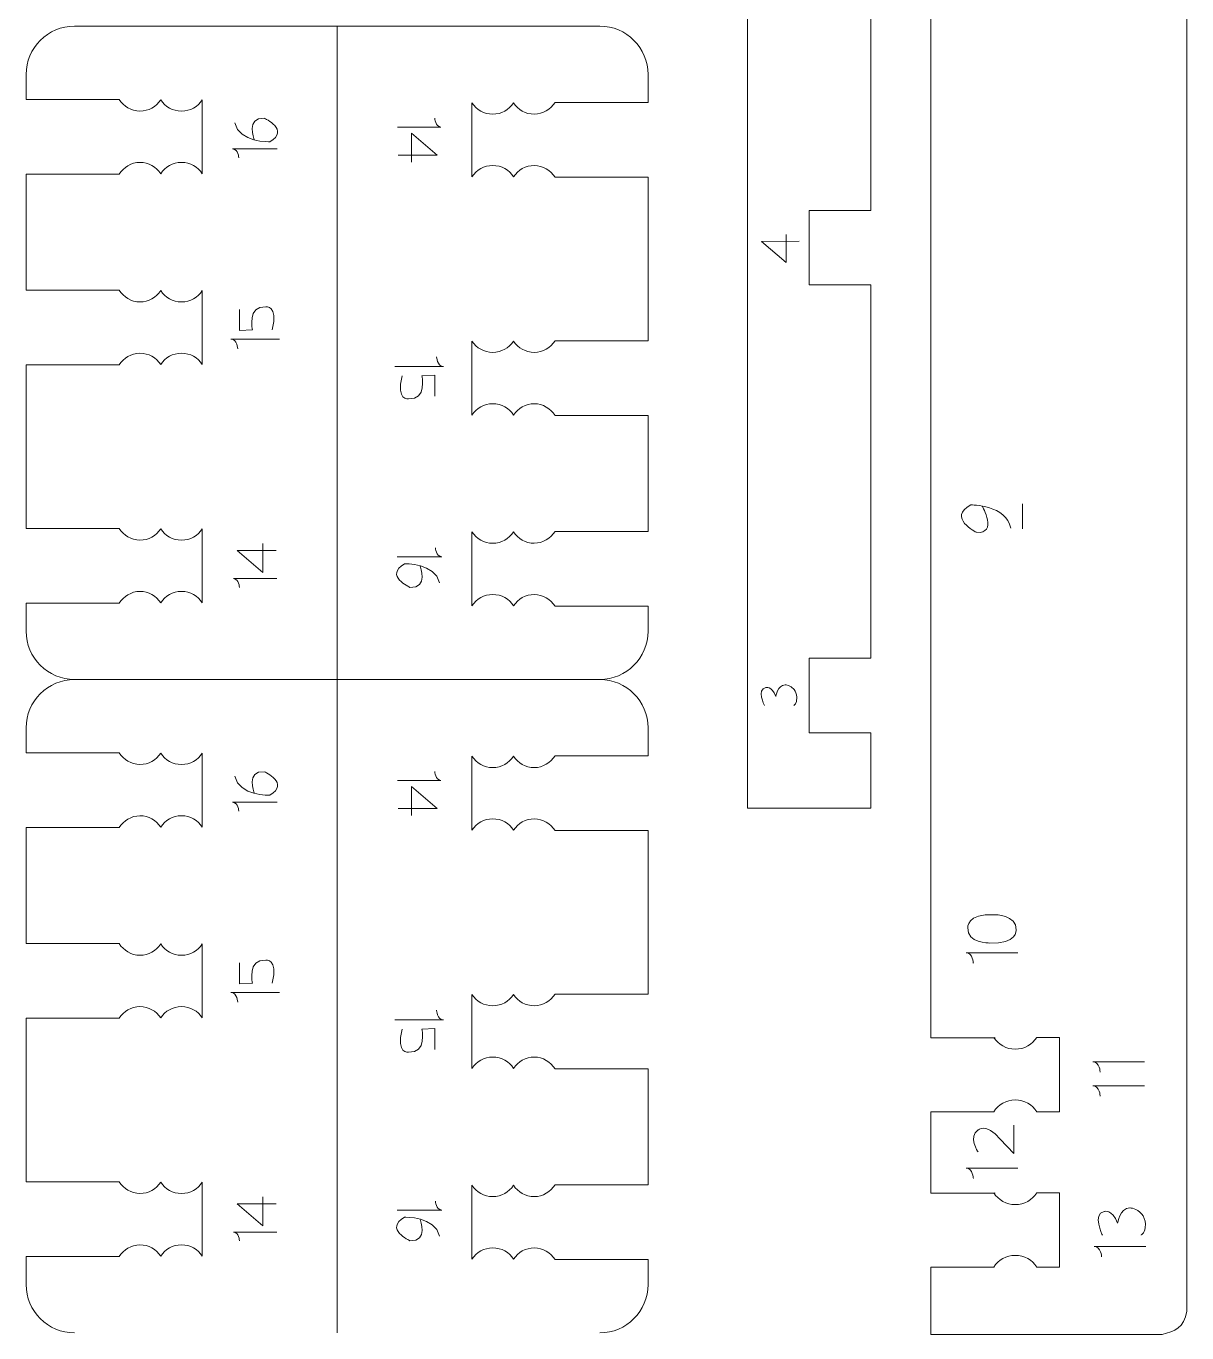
# Model space of a CAD drawing. Header units: centimetres. Extents: x -25 to 25, y -32.5 to 32.5.
# Drawn here: x -17.59 to -12.88, y 8.96 to 14.26 of the extents above; entities that cross this region are included whole.
import ezdxf

# ---------------------------------------------------------------- set-up
doc = ezdxf.new("R2010")
doc.units = ezdxf.units.CM
doc.header["$MEASUREMENT"] = 0
doc.layers.add('Capa 1', color=7, linetype='Continuous')

msp = doc.modelspace()

# ---------------------------------------------------------------- linework, layer by layer
at = {"layer": 'Capa 1', "color": 250, "lineweight": 20}
msp.add_open_spline([(-14.16164, 11.0879), (-14.16164, 11.0879), (-14.16164, 11.39361), (-14.16164, 11.39361), (-14.16164, 11.39361), (-14.16164, 11.39361), (-14.41164, 11.39361), (-14.41164, 11.39361), (-14.41164, 11.39361), (-14.41164, 11.39361), (-14.41164, 11.69624), (-14.41164, 11.69624), (-14.41164, 11.69624), (-14.41164, 11.69624), (-14.16164, 11.69624), (-14.16164, 11.69624), (-14.16164, 11.69624), (-14.16164, 11.69624), (-14.16164, 13.20923), (-14.16164, 13.20923), (-14.16164, 13.20923), (-14.16164, 13.20923), (-14.41164, 13.20923), (-14.41164, 13.20923), (-14.41164, 13.20923), (-14.41164, 13.20923), (-14.41164, 13.51181), (-14.41164, 13.51181), (-14.41164, 13.51181), (-14.41164, 13.51181), (-14.16164, 13.51181), (-14.16164, 13.51181), (-14.16164, 13.51181), (-14.16164, 13.51181), (-14.16164, 17.264), (-14.16164, 17.264), (-14.16164, 17.264), (-14.16164, 17.264), (-14.41164, 17.264), (-14.41164, 17.264), (-14.41164, 17.264), (-14.41164, 17.264), (-14.41164, 17.56658), (-14.41164, 17.56658), (-14.41164, 17.56658), (-14.41164, 17.56658), (-14.16164, 17.56658), (-14.16164, 17.56658), (-14.16164, 17.56658), (-14.16164, 17.56658), (-14.16164, 19.07957), (-14.16164, 19.07957), (-14.16164, 19.07957), (-14.16164, 19.07957), (-14.41164, 19.07957), (-14.41164, 19.07957), (-14.41164, 19.07957), (-14.41164, 19.07957), (-14.41164, 19.3822), (-14.41164, 19.3822), (-14.41164, 19.3822), (-14.41164, 19.3822), (-14.16164, 19.3822), (-14.16164, 19.3822), (-14.16164, 19.3822), (-14.16164, 19.3822), (-14.16164, 19.6879), (-14.16164, 19.6879), (-14.16164, 19.6879), (-14.16164, 19.6879), (-14.66164, 19.6879), (-14.66164, 19.6879), (-14.66164, 19.6879), (-14.66164, 19.6879), (-14.66164, 11.0879), (-14.66164, 11.0879), (-14.66164, 11.0879), (-14.66164, 11.0879), (-14.16164, 11.0879), (-14.16164, 11.0879)], degree=3, knots=[0, 0, 0, 0, 0.047619, 0.047619, 0.047619, 0.047619, 0.0952381, 0.0952381, 0.0952381, 0.0952381, 0.1428571, 0.1428571, 0.1428571, 0.1428571, 0.1904762, 0.1904762, 0.1904762, 0.1904762, 0.2380952, 0.2380952, 0.2380952, 0.2380952, 0.2857143, 0.2857143, 0.2857143, 0.2857143, 0.3333333, 0.3333333, 0.3333333, 0.3333333, 0.3809524, 0.3809524, 0.3809524, 0.3809524, 0.4285714, 0.4285714, 0.4285714, 0.4285714, 0.4761905, 0.4761905, 0.4761905, 0.4761905, 0.5238095, 0.5238095, 0.5238095, 0.5238095, 0.5714286, 0.5714286, 0.5714286, 0.5714286, 0.6190476, 0.6190476, 0.6190476, 0.6190476, 0.6666667, 0.6666667, 0.6666667, 0.6666667, 0.7142857, 0.7142857, 0.7142857, 0.7142857, 0.7619048, 0.7619048, 0.7619048, 0.7619048, 0.8095238, 0.8095238, 0.8095238, 0.8095238, 0.8571429, 0.8571429, 0.8571429, 0.8571429, 0.9047619, 0.9047619, 0.9047619, 0.9047619, 1, 1, 1, 1], dxfattribs=at)
at = {"layer": 'Capa 1', "color": 250, "lineweight": 9}
for points, knots in [([(-13.9175, 19.39286), (-13.9175, 19.39286), (-13.9175, 19.66581), (-13.9175, 19.66581), (-13.9175, 19.66581), (-13.59753, 19.66581), (-13.27755, 19.66581), (-12.95758, 19.66581), (-12.95758, 19.66581), (-12.90801, 19.6633), (-12.88486, 19.63874), (-12.87993, 19.58718), (-12.87993, 19.58718), (-12.87993, 16.07446), (-12.87993, 12.56173), (-12.87993, 9.04901), (-12.87993, 9.04901), (-12.89038, 8.97926), (-12.93003, 8.96794), (-12.98072, 8.95387), (-12.98072, 8.95387), (-12.98072, 8.95387), (-13.9175, 8.95387), (-13.9175, 8.95387), (-13.9175, 8.95387), (-13.9175, 8.95387), (-13.9175, 9.22682), (-13.9175, 9.22682)], [0, 0, 0, 0, 0.125, 0.125, 0.125, 0.125, 0.25, 0.25, 0.25, 0.25, 0.375, 0.375, 0.375, 0.375, 0.5, 0.5, 0.5, 0.5, 0.625, 0.625, 0.625, 0.625, 0.75, 0.75, 0.75, 0.75, 1, 1, 1, 1]), ([(-17.39041, 14.25867), (-17.49821, 14.25867), (-17.58641, 14.17047), (-17.58641, 14.06267), (-17.58641, 14.06267), (-17.58641, 14.06267), (-17.58641, 13.96156), (-17.58641, 13.96156), (-17.58641, 13.96156), (-17.58641, 13.96156), (-17.20912, 13.96156), (-17.20912, 13.96156), (-17.20912, 13.96156), (-17.19134, 13.93386), (-17.16042, 13.91402), (-17.12506, 13.91402), (-17.12506, 13.91402), (-17.0897, 13.91402), (-17.05862, 13.93238), (-17.04084, 13.96008)], [0, 0, 0, 0, 0.1666667, 0.1666667, 0.1666667, 0.1666667, 0.3333333, 0.3333333, 0.3333333, 0.3333333, 0.5, 0.5, 0.5, 0.5, 0.6666667, 0.6666667, 0.6666667, 0.6666667, 1, 1, 1, 1]), ([(-15.26053, 14.25867), (-15.15273, 14.25867), (-15.06453, 14.17047), (-15.06453, 14.06267), (-15.06453, 14.06267), (-15.06453, 14.06267), (-15.06453, 13.94916), (-15.06453, 13.94916), (-15.06453, 13.94916), (-15.06453, 13.94916), (-15.44182, 13.94916), (-15.44182, 13.94916), (-15.44182, 13.94916), (-15.4596, 13.92146), (-15.49068, 13.90159), (-15.52604, 13.90159), (-15.52604, 13.90159), (-15.5614, 13.90159), (-15.59248, 13.91995), (-15.61026, 13.94765)], [0, 0, 0, 0, 0.1666667, 0.1666667, 0.1666667, 0.1666667, 0.3333333, 0.3333333, 0.3333333, 0.3333333, 0.5, 0.5, 0.5, 0.5, 0.6666667, 0.6666667, 0.6666667, 0.6666667, 1, 1, 1, 1]), ([(-17.04084, 13.96008), (-17.02306, 13.93238), (-16.99198, 13.91402), (-16.95662, 13.91402), (-16.95662, 13.91402), (-16.92126, 13.91402), (-16.89018, 13.93238), (-16.8724, 13.96008)], [0, 0, 0, 0, 0.3333333, 0.3333333, 0.3333333, 0.3333333, 1, 1, 1, 1]), ([(-15.61026, 13.94765), (-15.62804, 13.91995), (-15.65912, 13.90159), (-15.69448, 13.90159), (-15.69448, 13.90159), (-15.72984, 13.90159), (-15.76092, 13.91995), (-15.7787, 13.94765)], [0, 0, 0, 0, 0.3333333, 0.3333333, 0.3333333, 0.3333333, 1, 1, 1, 1]), ([(-17.04084, 13.18652), (-17.05862, 13.15882), (-17.0897, 13.14046), (-17.12506, 13.14046), (-17.12506, 13.14046), (-17.16042, 13.14046), (-17.19134, 13.1603), (-17.20912, 13.188), (-17.20912, 13.188), (-17.20912, 13.188), (-17.58641, 13.188), (-17.58641, 13.188), (-17.58641, 13.188), (-17.58641, 13.188), (-17.58641, 13.65856), (-17.58641, 13.65856), (-17.58641, 13.65856), (-17.58641, 13.65856), (-17.20912, 13.65856), (-17.20912, 13.65856), (-17.20912, 13.65856), (-17.19134, 13.68626), (-17.16026, 13.70613), (-17.1249, 13.70613), (-17.1249, 13.70613), (-17.08954, 13.70613), (-17.05846, 13.68777), (-17.04068, 13.66007)], [0, 0, 0, 0, 0.125, 0.125, 0.125, 0.125, 0.25, 0.25, 0.25, 0.25, 0.375, 0.375, 0.375, 0.375, 0.5, 0.5, 0.5, 0.5, 0.625, 0.625, 0.625, 0.625, 0.75, 0.75, 0.75, 0.75, 1, 1, 1, 1]), ([(-17.04068, 13.66007), (-17.0229, 13.68777), (-16.99182, 13.70613), (-16.95646, 13.70613), (-16.95646, 13.70613), (-16.9211, 13.70613), (-16.89002, 13.68777), (-16.87224, 13.66007)], [0, 0, 0, 0, 0.3333333, 0.3333333, 0.3333333, 0.3333333, 1, 1, 1, 1]), ([(-15.6101, 13.64764), (-15.62788, 13.67534), (-15.65896, 13.6937), (-15.69432, 13.6937), (-15.69432, 13.6937), (-15.72968, 13.6937), (-15.76076, 13.67534), (-15.77854, 13.64764)], [0, 0, 0, 0, 0.3333333, 0.3333333, 0.3333333, 0.3333333, 1, 1, 1, 1]), ([(-15.6101, 13.64764), (-15.59232, 13.67534), (-15.56124, 13.6937), (-15.52588, 13.6937), (-15.52588, 13.6937), (-15.49052, 13.6937), (-15.4596, 13.67386), (-15.44182, 13.64616), (-15.44182, 13.64616), (-15.44182, 13.64616), (-15.06453, 13.64616), (-15.06453, 13.64616), (-15.06453, 13.64616), (-15.06453, 13.64616), (-15.06453, 12.98323), (-15.06453, 12.98323), (-15.06453, 12.98323), (-15.06453, 12.98323), (-15.44182, 12.98323), (-15.44182, 12.98323), (-15.44182, 12.98323), (-15.4596, 12.95553), (-15.49068, 12.93566), (-15.52604, 12.93566), (-15.52604, 12.93566), (-15.5614, 12.93566), (-15.59248, 12.95402), (-15.61026, 12.98172)], [0, 0, 0, 0, 0.125, 0.125, 0.125, 0.125, 0.25, 0.25, 0.25, 0.25, 0.375, 0.375, 0.375, 0.375, 0.5, 0.5, 0.5, 0.5, 0.625, 0.625, 0.625, 0.625, 0.75, 0.75, 0.75, 0.75, 1, 1, 1, 1]), ([(-17.04084, 13.18652), (-17.02306, 13.15882), (-16.99198, 13.14046), (-16.95662, 13.14046), (-16.95662, 13.14046), (-16.92126, 13.14046), (-16.89018, 13.15882), (-16.8724, 13.18652)], [0, 0, 0, 0, 0.3333333, 0.3333333, 0.3333333, 0.3333333, 1, 1, 1, 1]), ([(-15.61026, 12.98172), (-15.62804, 12.95402), (-15.65912, 12.93566), (-15.69448, 12.93566), (-15.69448, 12.93566), (-15.72984, 12.93566), (-15.76092, 12.95402), (-15.7787, 12.98172)], [0, 0, 0, 0, 0.3333333, 0.3333333, 0.3333333, 0.3333333, 1, 1, 1, 1]), ([(-17.04084, 12.22059), (-17.05862, 12.19289), (-17.0897, 12.17453), (-17.12506, 12.17453), (-17.12506, 12.17453), (-17.16042, 12.17453), (-17.19134, 12.19437), (-17.20912, 12.22207), (-17.20912, 12.22207), (-17.20912, 12.22207), (-17.58641, 12.22207), (-17.58641, 12.22207), (-17.58641, 12.22207), (-17.58641, 12.22207), (-17.58641, 12.885), (-17.58641, 12.885), (-17.58641, 12.885), (-17.58641, 12.885), (-17.20912, 12.885), (-17.20912, 12.885), (-17.20912, 12.885), (-17.19134, 12.9127), (-17.16026, 12.93257), (-17.1249, 12.93257), (-17.1249, 12.93257), (-17.08954, 12.93257), (-17.05846, 12.91421), (-17.04068, 12.88651)], [0, 0, 0, 0, 0.125, 0.125, 0.125, 0.125, 0.25, 0.25, 0.25, 0.25, 0.375, 0.375, 0.375, 0.375, 0.5, 0.5, 0.5, 0.5, 0.625, 0.625, 0.625, 0.625, 0.75, 0.75, 0.75, 0.75, 1, 1, 1, 1]), ([(-17.04068, 12.88651), (-17.0229, 12.91421), (-16.99182, 12.93257), (-16.95646, 12.93257), (-16.95646, 12.93257), (-16.9211, 12.93257), (-16.89002, 12.91421), (-16.87224, 12.88651)], [0, 0, 0, 0, 0.3333333, 0.3333333, 0.3333333, 0.3333333, 1, 1, 1, 1]), ([(-15.6101, 12.68171), (-15.62788, 12.70941), (-15.65896, 12.72777), (-15.69432, 12.72777), (-15.69432, 12.72777), (-15.72968, 12.72777), (-15.76076, 12.70941), (-15.77854, 12.68171)], [0, 0, 0, 0, 0.3333333, 0.3333333, 0.3333333, 0.3333333, 1, 1, 1, 1]), ([(-15.6101, 12.68171), (-15.59232, 12.70941), (-15.56124, 12.72777), (-15.52588, 12.72777), (-15.52588, 12.72777), (-15.49052, 12.72777), (-15.4596, 12.70793), (-15.44182, 12.68023), (-15.44182, 12.68023), (-15.44182, 12.68023), (-15.06453, 12.68023), (-15.06453, 12.68023), (-15.06453, 12.68023), (-15.06453, 12.68023), (-15.06453, 12.20967), (-15.06453, 12.20967), (-15.06453, 12.20967), (-15.06453, 12.20967), (-15.44182, 12.20967), (-15.44182, 12.20967), (-15.44182, 12.20967), (-15.4596, 12.18197), (-15.49068, 12.1621), (-15.52604, 12.1621), (-15.52604, 12.1621), (-15.5614, 12.1621), (-15.59248, 12.18046), (-15.61026, 12.20816)], [0, 0, 0, 0, 0.125, 0.125, 0.125, 0.125, 0.25, 0.25, 0.25, 0.25, 0.375, 0.375, 0.375, 0.375, 0.5, 0.5, 0.5, 0.5, 0.625, 0.625, 0.625, 0.625, 0.75, 0.75, 0.75, 0.75, 1, 1, 1, 1]), ([(-17.04084, 12.22059), (-17.02306, 12.19289), (-16.99198, 12.17453), (-16.95662, 12.17453), (-16.95662, 12.17453), (-16.92126, 12.17453), (-16.89018, 12.19289), (-16.8724, 12.22059)], [0, 0, 0, 0, 0.3333333, 0.3333333, 0.3333333, 0.3333333, 1, 1, 1, 1]), ([(-15.61026, 12.20816), (-15.62804, 12.18046), (-15.65912, 12.1621), (-15.69448, 12.1621), (-15.69448, 12.1621), (-15.72984, 12.1621), (-15.76092, 12.18046), (-15.7787, 12.20816)], [0, 0, 0, 0, 0.3333333, 0.3333333, 0.3333333, 0.3333333, 1, 1, 1, 1]), ([(-17.39041, 11.60956), (-17.49821, 11.60956), (-17.58641, 11.69776), (-17.58641, 11.80556), (-17.58641, 11.80556), (-17.58641, 11.80556), (-17.58641, 11.91907), (-17.58641, 11.91907), (-17.58641, 11.91907), (-17.58641, 11.91907), (-17.20912, 11.91907), (-17.20912, 11.91907), (-17.20912, 11.91907), (-17.19134, 11.94677), (-17.16026, 11.96664), (-17.1249, 11.96664), (-17.1249, 11.96664), (-17.08954, 11.96664), (-17.05846, 11.94828), (-17.04068, 11.92058)], [0, 0, 0, 0, 0.1666667, 0.1666667, 0.1666667, 0.1666667, 0.3333333, 0.3333333, 0.3333333, 0.3333333, 0.5, 0.5, 0.5, 0.5, 0.6666667, 0.6666667, 0.6666667, 0.6666667, 1, 1, 1, 1]), ([(-17.04068, 11.92058), (-17.0229, 11.94828), (-16.99182, 11.96664), (-16.95646, 11.96664), (-16.95646, 11.96664), (-16.9211, 11.96664), (-16.89002, 11.94828), (-16.87224, 11.92058)], [0, 0, 0, 0, 0.3333333, 0.3333333, 0.3333333, 0.3333333, 1, 1, 1, 1]), ([(-15.6101, 11.90815), (-15.62788, 11.93585), (-15.65896, 11.95421), (-15.69432, 11.95421), (-15.69432, 11.95421), (-15.72968, 11.95421), (-15.76076, 11.93585), (-15.77854, 11.90815)], [0, 0, 0, 0, 0.3333333, 0.3333333, 0.3333333, 0.3333333, 1, 1, 1, 1]), ([(-15.26053, 11.60956), (-15.15273, 11.60956), (-15.06453, 11.69776), (-15.06453, 11.80556), (-15.06453, 11.80556), (-15.06453, 11.80556), (-15.06453, 11.90667), (-15.06453, 11.90667), (-15.06453, 11.90667), (-15.06453, 11.90667), (-15.44182, 11.90667), (-15.44182, 11.90667), (-15.44182, 11.90667), (-15.4596, 11.93437), (-15.49052, 11.95421), (-15.52588, 11.95421), (-15.52588, 11.95421), (-15.56124, 11.95421), (-15.59232, 11.93585), (-15.6101, 11.90815)], [0, 0, 0, 0, 0.1666667, 0.1666667, 0.1666667, 0.1666667, 0.3333333, 0.3333333, 0.3333333, 0.3333333, 0.5, 0.5, 0.5, 0.5, 0.6666667, 0.6666667, 0.6666667, 0.6666667, 1, 1, 1, 1]), ([(-17.39041, 11.60954), (-17.49821, 11.60954), (-17.58641, 11.52134), (-17.58641, 11.41354), (-17.58641, 11.41354), (-17.58641, 11.41354), (-17.58641, 11.31243), (-17.58641, 11.31243), (-17.58641, 11.31243), (-17.58641, 11.31243), (-17.20912, 11.31243), (-17.20912, 11.31243), (-17.20912, 11.31243), (-17.19134, 11.28473), (-17.16042, 11.26489), (-17.12506, 11.26489), (-17.12506, 11.26489), (-17.0897, 11.26489), (-17.05862, 11.28325), (-17.04084, 11.31095)], [0, 0, 0, 0, 0.1666667, 0.1666667, 0.1666667, 0.1666667, 0.3333333, 0.3333333, 0.3333333, 0.3333333, 0.5, 0.5, 0.5, 0.5, 0.6666667, 0.6666667, 0.6666667, 0.6666667, 1, 1, 1, 1]), ([(-15.26053, 11.60954), (-15.15273, 11.60954), (-15.06453, 11.52134), (-15.06453, 11.41354), (-15.06453, 11.41354), (-15.06453, 11.41354), (-15.06453, 11.30003), (-15.06453, 11.30003), (-15.06453, 11.30003), (-15.06453, 11.30003), (-15.44182, 11.30003), (-15.44182, 11.30003), (-15.44182, 11.30003), (-15.4596, 11.27233), (-15.49068, 11.25246), (-15.52604, 11.25246), (-15.52604, 11.25246), (-15.5614, 11.25246), (-15.59248, 11.27082), (-15.61026, 11.29852)], [0, 0, 0, 0, 0.1666667, 0.1666667, 0.1666667, 0.1666667, 0.3333333, 0.3333333, 0.3333333, 0.3333333, 0.5, 0.5, 0.5, 0.5, 0.6666667, 0.6666667, 0.6666667, 0.6666667, 1, 1, 1, 1]), ([(-17.04084, 11.31095), (-17.02306, 11.28325), (-16.99198, 11.26489), (-16.95662, 11.26489), (-16.95662, 11.26489), (-16.92126, 11.26489), (-16.89018, 11.28325), (-16.8724, 11.31095)], [0, 0, 0, 0, 0.3333333, 0.3333333, 0.3333333, 0.3333333, 1, 1, 1, 1]), ([(-15.61026, 11.29852), (-15.62804, 11.27082), (-15.65912, 11.25246), (-15.69448, 11.25246), (-15.69448, 11.25246), (-15.72984, 11.25246), (-15.76092, 11.27082), (-15.7787, 11.29852)], [0, 0, 0, 0, 0.3333333, 0.3333333, 0.3333333, 0.3333333, 1, 1, 1, 1]), ([(-17.04084, 10.53739), (-17.05862, 10.50969), (-17.0897, 10.49133), (-17.12506, 10.49133), (-17.12506, 10.49133), (-17.16042, 10.49133), (-17.19134, 10.51117), (-17.20912, 10.53887), (-17.20912, 10.53887), (-17.20912, 10.53887), (-17.58641, 10.53887), (-17.58641, 10.53887), (-17.58641, 10.53887), (-17.58641, 10.53887), (-17.58641, 11.00943), (-17.58641, 11.00943), (-17.58641, 11.00943), (-17.58641, 11.00943), (-17.20912, 11.00943), (-17.20912, 11.00943), (-17.20912, 11.00943), (-17.19134, 11.03713), (-17.16026, 11.057), (-17.1249, 11.057), (-17.1249, 11.057), (-17.08954, 11.057), (-17.05846, 11.03864), (-17.04068, 11.01094)], [0, 0, 0, 0, 0.125, 0.125, 0.125, 0.125, 0.25, 0.25, 0.25, 0.25, 0.375, 0.375, 0.375, 0.375, 0.5, 0.5, 0.5, 0.5, 0.625, 0.625, 0.625, 0.625, 0.75, 0.75, 0.75, 0.75, 1, 1, 1, 1]), ([(-17.04068, 11.01094), (-17.0229, 11.03864), (-16.99182, 11.057), (-16.95646, 11.057), (-16.95646, 11.057), (-16.9211, 11.057), (-16.89002, 11.03864), (-16.87224, 11.01094)], [0, 0, 0, 0, 0.3333333, 0.3333333, 0.3333333, 0.3333333, 1, 1, 1, 1]), ([(-15.6101, 10.99851), (-15.62788, 11.02621), (-15.65896, 11.04457), (-15.69432, 11.04457), (-15.69432, 11.04457), (-15.72968, 11.04457), (-15.76076, 11.02621), (-15.77854, 10.99851)], [0, 0, 0, 0, 0.3333333, 0.3333333, 0.3333333, 0.3333333, 1, 1, 1, 1]), ([(-15.6101, 10.99851), (-15.59232, 11.02621), (-15.56124, 11.04457), (-15.52588, 11.04457), (-15.52588, 11.04457), (-15.49052, 11.04457), (-15.4596, 11.02473), (-15.44182, 10.99703), (-15.44182, 10.99703), (-15.44182, 10.99703), (-15.06453, 10.99703), (-15.06453, 10.99703), (-15.06453, 10.99703), (-15.06453, 10.99703), (-15.06453, 10.3341), (-15.06453, 10.3341), (-15.06453, 10.3341), (-15.06453, 10.3341), (-15.44182, 10.3341), (-15.44182, 10.3341), (-15.44182, 10.3341), (-15.4596, 10.3064), (-15.49068, 10.28653), (-15.52604, 10.28653), (-15.52604, 10.28653), (-15.5614, 10.28653), (-15.59248, 10.30489), (-15.61026, 10.33259)], [0, 0, 0, 0, 0.125, 0.125, 0.125, 0.125, 0.25, 0.25, 0.25, 0.25, 0.375, 0.375, 0.375, 0.375, 0.5, 0.5, 0.5, 0.5, 0.625, 0.625, 0.625, 0.625, 0.75, 0.75, 0.75, 0.75, 1, 1, 1, 1]), ([(-17.04084, 10.53739), (-17.02306, 10.50969), (-16.99198, 10.49133), (-16.95662, 10.49133), (-16.95662, 10.49133), (-16.92126, 10.49133), (-16.89018, 10.50969), (-16.8724, 10.53739)], [0, 0, 0, 0, 0.3333333, 0.3333333, 0.3333333, 0.3333333, 1, 1, 1, 1]), ([(-15.61026, 10.33259), (-15.62804, 10.30489), (-15.65912, 10.28653), (-15.69448, 10.28653), (-15.69448, 10.28653), (-15.72984, 10.28653), (-15.76092, 10.30489), (-15.7787, 10.33259)], [0, 0, 0, 0, 0.3333333, 0.3333333, 0.3333333, 0.3333333, 1, 1, 1, 1]), ([(-17.04084, 9.57146), (-17.05862, 9.54376), (-17.0897, 9.5254), (-17.12506, 9.5254), (-17.12506, 9.5254), (-17.16042, 9.5254), (-17.19134, 9.54524), (-17.20912, 9.57294), (-17.20912, 9.57294), (-17.20912, 9.57294), (-17.58641, 9.57294), (-17.58641, 9.57294), (-17.58641, 9.57294), (-17.58641, 9.57294), (-17.58641, 10.23587), (-17.58641, 10.23587), (-17.58641, 10.23587), (-17.58641, 10.23587), (-17.20912, 10.23587), (-17.20912, 10.23587), (-17.20912, 10.23587), (-17.19134, 10.26357), (-17.16026, 10.28344), (-17.1249, 10.28344), (-17.1249, 10.28344), (-17.08954, 10.28344), (-17.05846, 10.26508), (-17.04068, 10.23738)], [0, 0, 0, 0, 0.125, 0.125, 0.125, 0.125, 0.25, 0.25, 0.25, 0.25, 0.375, 0.375, 0.375, 0.375, 0.5, 0.5, 0.5, 0.5, 0.625, 0.625, 0.625, 0.625, 0.75, 0.75, 0.75, 0.75, 1, 1, 1, 1]), ([(-17.04068, 10.23738), (-17.0229, 10.26508), (-16.99182, 10.28344), (-16.95646, 10.28344), (-16.95646, 10.28344), (-16.9211, 10.28344), (-16.89002, 10.26508), (-16.87224, 10.23738)], [0, 0, 0, 0, 0.3333333, 0.3333333, 0.3333333, 0.3333333, 1, 1, 1, 1]), ([(-13.48831, 10.15827), (-13.50674, 10.12957), (-13.53893, 10.11055), (-13.57557, 10.11055), (-13.57557, 10.11055), (-13.6122, 10.11055), (-13.6444, 10.12957), (-13.66282, 10.15827)], [0, 0, 0, 0, 0.3333333, 0.3333333, 0.3333333, 0.3333333, 1, 1, 1, 1]), ([(-13.48831, 9.85693), (-13.48831, 9.85693), (-13.39671, 9.85682), (-13.39671, 9.85682), (-13.39671, 9.85682), (-13.39671, 9.85682), (-13.39671, 10.15827), (-13.39671, 10.15827), (-13.39671, 10.15827), (-13.39671, 10.15827), (-13.48833, 10.15827), (-13.48833, 10.15827)], [0, 0, 0, 0, 0.25, 0.25, 0.25, 0.25, 0.5, 0.5, 0.5, 0.5, 1, 1, 1, 1]), ([(-15.6101, 10.03258), (-15.62788, 10.06028), (-15.65896, 10.07864), (-15.69432, 10.07864), (-15.69432, 10.07864), (-15.72968, 10.07864), (-15.76076, 10.06028), (-15.77854, 10.03258)], [0, 0, 0, 0, 0.3333333, 0.3333333, 0.3333333, 0.3333333, 1, 1, 1, 1]), ([(-15.6101, 10.03258), (-15.59232, 10.06028), (-15.56124, 10.07864), (-15.52588, 10.07864), (-15.52588, 10.07864), (-15.49052, 10.07864), (-15.4596, 10.0588), (-15.44182, 10.0311), (-15.44182, 10.0311), (-15.44182, 10.0311), (-15.06453, 10.0311), (-15.06453, 10.0311), (-15.06453, 10.0311), (-15.06453, 10.0311), (-15.06453, 9.56054), (-15.06453, 9.56054), (-15.06453, 9.56054), (-15.06453, 9.56054), (-15.44182, 9.56054), (-15.44182, 9.56054), (-15.44182, 9.56054), (-15.4596, 9.53284), (-15.49068, 9.51297), (-15.52604, 9.51297), (-15.52604, 9.51297), (-15.5614, 9.51297), (-15.59248, 9.53133), (-15.61026, 9.55903)], [0, 0, 0, 0, 0.125, 0.125, 0.125, 0.125, 0.25, 0.25, 0.25, 0.25, 0.375, 0.375, 0.375, 0.375, 0.5, 0.5, 0.5, 0.5, 0.625, 0.625, 0.625, 0.625, 0.75, 0.75, 0.75, 0.75, 1, 1, 1, 1]), ([(-13.48831, 9.85693), (-13.50674, 9.88563), (-13.53893, 9.90465), (-13.57557, 9.90465), (-13.57557, 9.90465), (-13.6122, 9.90465), (-13.6444, 9.88563), (-13.66282, 9.85693)], [0, 0, 0, 0, 0.3333333, 0.3333333, 0.3333333, 0.3333333, 1, 1, 1, 1]), ([(-17.04084, 9.57146), (-17.02306, 9.54376), (-16.99198, 9.5254), (-16.95662, 9.5254), (-16.95662, 9.5254), (-16.92126, 9.5254), (-16.89018, 9.54376), (-16.8724, 9.57146)], [0, 0, 0, 0, 0.3333333, 0.3333333, 0.3333333, 0.3333333, 1, 1, 1, 1]), ([(-15.61026, 9.55903), (-15.62804, 9.53133), (-15.65912, 9.51297), (-15.69448, 9.51297), (-15.69448, 9.51297), (-15.72984, 9.51297), (-15.76092, 9.53133), (-15.7787, 9.55903)], [0, 0, 0, 0, 0.3333333, 0.3333333, 0.3333333, 0.3333333, 1, 1, 1, 1]), ([(-13.48831, 9.52826), (-13.50674, 9.49956), (-13.53893, 9.48054), (-13.57557, 9.48054), (-13.57557, 9.48054), (-13.6122, 9.48054), (-13.6444, 9.49956), (-13.66282, 9.52826)], [0, 0, 0, 0, 0.3333333, 0.3333333, 0.3333333, 0.3333333, 1, 1, 1, 1]), ([(-13.48831, 9.22692), (-13.48831, 9.22692), (-13.39671, 9.22681), (-13.39671, 9.22681), (-13.39671, 9.22681), (-13.39671, 9.22681), (-13.39671, 9.52826), (-13.39671, 9.52826), (-13.39671, 9.52826), (-13.39671, 9.52826), (-13.48833, 9.52826), (-13.48833, 9.52826)], [0, 0, 0, 0, 0.25, 0.25, 0.25, 0.25, 0.5, 0.5, 0.5, 0.5, 1, 1, 1, 1]), ([(-17.39041, 8.96043), (-17.49821, 8.96043), (-17.58641, 9.04863), (-17.58641, 9.15643), (-17.58641, 9.15643), (-17.58641, 9.15643), (-17.58641, 9.26994), (-17.58641, 9.26994), (-17.58641, 9.26994), (-17.58641, 9.26994), (-17.20912, 9.26994), (-17.20912, 9.26994), (-17.20912, 9.26994), (-17.19134, 9.29764), (-17.16026, 9.31751), (-17.1249, 9.31751), (-17.1249, 9.31751), (-17.08954, 9.31751), (-17.05846, 9.29915), (-17.04068, 9.27145)], [0, 0, 0, 0, 0.1666667, 0.1666667, 0.1666667, 0.1666667, 0.3333333, 0.3333333, 0.3333333, 0.3333333, 0.5, 0.5, 0.5, 0.5, 0.6666667, 0.6666667, 0.6666667, 0.6666667, 1, 1, 1, 1]), ([(-17.04068, 9.27145), (-17.0229, 9.29915), (-16.99182, 9.31751), (-16.95646, 9.31751), (-16.95646, 9.31751), (-16.9211, 9.31751), (-16.89002, 9.29915), (-16.87224, 9.27145)], [0, 0, 0, 0, 0.3333333, 0.3333333, 0.3333333, 0.3333333, 1, 1, 1, 1]), ([(-15.6101, 9.25902), (-15.62788, 9.28672), (-15.65896, 9.30508), (-15.69432, 9.30508), (-15.69432, 9.30508), (-15.72968, 9.30508), (-15.76076, 9.28672), (-15.77854, 9.25902)], [0, 0, 0, 0, 0.3333333, 0.3333333, 0.3333333, 0.3333333, 1, 1, 1, 1]), ([(-15.26053, 8.96043), (-15.15273, 8.96043), (-15.06453, 9.04863), (-15.06453, 9.15643), (-15.06453, 9.15643), (-15.06453, 9.15643), (-15.06453, 9.25754), (-15.06453, 9.25754), (-15.06453, 9.25754), (-15.06453, 9.25754), (-15.44182, 9.25754), (-15.44182, 9.25754), (-15.44182, 9.25754), (-15.4596, 9.28524), (-15.49052, 9.30508), (-15.52588, 9.30508), (-15.52588, 9.30508), (-15.56124, 9.30508), (-15.59232, 9.28672), (-15.6101, 9.25902)], [0, 0, 0, 0, 0.1666667, 0.1666667, 0.1666667, 0.1666667, 0.3333333, 0.3333333, 0.3333333, 0.3333333, 0.5, 0.5, 0.5, 0.5, 0.6666667, 0.6666667, 0.6666667, 0.6666667, 1, 1, 1, 1]), ([(-13.48831, 9.22692), (-13.50674, 9.25562), (-13.53893, 9.27464), (-13.57557, 9.27464), (-13.57557, 9.27464), (-13.6122, 9.27464), (-13.6444, 9.25562), (-13.66282, 9.22692)], [0, 0, 0, 0, 0.3333333, 0.3333333, 0.3333333, 0.3333333, 1, 1, 1, 1])]:
    msp.add_open_spline(points, degree=3, knots=knots, dxfattribs=at)
for points in [[(-13.9175, 10.15682), (-13.9175, 10.15682), (-13.9175, 18.46287), (-13.9175, 18.46287)], [(-16.32547, 11.60956), (-16.32547, 11.60956), (-16.32547, 14.25867), (-16.32547, 14.25867)], [(-16.87224, 13.66007), (-16.87224, 13.66007), (-16.8724, 13.96008), (-16.8724, 13.96008)], [(-15.7787, 13.94765), (-15.7787, 13.94765), (-15.77854, 13.64764), (-15.77854, 13.64764)], [(-16.87224, 12.88651), (-16.87224, 12.88651), (-16.8724, 13.18652), (-16.8724, 13.18652)], [(-15.7787, 12.98172), (-15.7787, 12.98172), (-15.77854, 12.68171), (-15.77854, 12.68171)], [(-16.87224, 11.92058), (-16.87224, 11.92058), (-16.8724, 12.22059), (-16.8724, 12.22059)], [(-15.7787, 12.20816), (-15.7787, 12.20816), (-15.77854, 11.90815), (-15.77854, 11.90815)], [(-16.32547, 8.96043), (-16.32547, 8.96043), (-16.32547, 11.60954), (-16.32547, 11.60954)], [(-16.87224, 11.01094), (-16.87224, 11.01094), (-16.8724, 11.31095), (-16.8724, 11.31095)], [(-15.7787, 11.29852), (-15.7787, 11.29852), (-15.77854, 10.99851), (-15.77854, 10.99851)], [(-16.87224, 10.23738), (-16.87224, 10.23738), (-16.8724, 10.53739), (-16.8724, 10.53739)], [(-15.7787, 10.33259), (-15.7787, 10.33259), (-15.77854, 10.03258), (-15.77854, 10.03258)], [(-13.65711, 10.15682), (-13.65711, 10.15682), (-13.9175, 10.15682), (-13.9175, 10.15682)], [(-13.9175, 9.85682), (-13.9175, 9.85682), (-13.66282, 9.85693), (-13.66282, 9.85693)], [(-13.9175, 9.52682), (-13.9175, 9.52682), (-13.9175, 9.85682), (-13.9175, 9.85682)], [(-16.87224, 9.27145), (-16.87224, 9.27145), (-16.8724, 9.57146), (-16.8724, 9.57146)], [(-15.7787, 9.55903), (-15.7787, 9.55903), (-15.77854, 9.25902), (-15.77854, 9.25902)], [(-13.65711, 9.52681), (-13.65711, 9.52681), (-13.9175, 9.52681), (-13.9175, 9.52681)], [(-13.9175, 9.22681), (-13.9175, 9.22681), (-13.66282, 9.22692), (-13.66282, 9.22692)]]:
    msp.add_open_spline(points, degree=3, dxfattribs=at)
at = {"layer": 'Capa 1', "color": 250, "lineweight": 20}
for points in [[(-17.39041, 14.25867), (-17.39041, 14.25867), (-15.26053, 14.25867), (-15.26053, 14.25867)], [(-17.39041, 11.60954), (-17.39041, 11.60954), (-15.26053, 11.60954), (-15.26053, 11.60954)]]:
    msp.add_open_spline(points, degree=3, dxfattribs=at)
at = {"layer": 'Capa 1', "color": 22, "lineweight": 5}
for points, knots in [([(-16.66197, 13.79968), (-16.66197, 13.79968), (-16.69693, 13.88922), (-16.62048, 13.88495), (-16.62048, 13.88495), (-16.62048, 13.88495), (-16.51547, 13.83736), (-16.59799, 13.78971), (-16.59799, 13.78971), (-16.59799, 13.78971), (-16.72309, 13.78545), (-16.74013, 13.86643)], [0, 0, 0, 0, 0.25, 0.25, 0.25, 0.25, 0.5, 0.5, 0.5, 0.5, 1, 1, 1, 1]), ([(-16.02351, 13.70697), (-16.02351, 13.70697), (-16.02351, 13.82458), (-16.02351, 13.82458), (-16.02351, 13.82458), (-16.02351, 13.82458), (-15.91942, 13.73612), (-15.91942, 13.73612), (-15.91942, 13.73612), (-15.91942, 13.73612), (-16.07766, 13.7351), (-16.07766, 13.7351)], [0, 0, 0, 0, 0.25, 0.25, 0.25, 0.25, 0.5, 0.5, 0.5, 0.5, 1, 1, 1, 1]), ([(-14.50413, 13.41359), (-14.50413, 13.41359), (-14.50413, 13.30043), (-14.50413, 13.30043), (-14.50413, 13.30043), (-14.50413, 13.30043), (-14.60429, 13.38555), (-14.60429, 13.38555), (-14.60429, 13.38555), (-14.60429, 13.38555), (-14.45204, 13.38653), (-14.45204, 13.38653)], [0, 0, 0, 0, 0.25, 0.25, 0.25, 0.25, 0.5, 0.5, 0.5, 0.5, 1, 1, 1, 1]), ([(-16.72105, 13.10998), (-16.72105, 13.10998), (-16.72157, 13.02423), (-16.72157, 13.02423), (-16.72157, 13.02423), (-16.72157, 13.02423), (-16.66871, 13.02732), (-16.66871, 13.02732)], [0, 0, 0, 0, 0.3333333, 0.3333333, 0.3333333, 0.3333333, 1, 1, 1, 1]), ([(-16.66871, 13.02732), (-16.66871, 13.02732), (-16.69127, 13.12583), (-16.61512, 13.12004), (-16.61512, 13.12004), (-16.61512, 13.12004), (-16.56291, 13.13046), (-16.58842, 13.02732)], [0, 0, 0, 0, 0.3333333, 0.3333333, 0.3333333, 0.3333333, 1, 1, 1, 1]), ([(-15.98197, 12.84086), (-15.98197, 12.84086), (-15.95941, 12.74235), (-16.03556, 12.74814), (-16.03556, 12.74814), (-16.03556, 12.74814), (-16.08777, 12.73772), (-16.06226, 12.84086)], [0, 0, 0, 0, 0.3333333, 0.3333333, 0.3333333, 0.3333333, 1, 1, 1, 1]), ([(-15.92963, 12.7582), (-15.92963, 12.7582), (-15.92911, 12.84395), (-15.92911, 12.84395), (-15.92911, 12.84395), (-15.92911, 12.84395), (-15.98197, 12.84086), (-15.98197, 12.84086)], [0, 0, 0, 0, 0.3333333, 0.3333333, 0.3333333, 0.3333333, 1, 1, 1, 1]), ([(-13.70983, 12.31272), (-13.70983, 12.31272), (-13.64504, 12.19805), (-13.7335, 12.20627), (-13.7335, 12.20627), (-13.7335, 12.20627), (-13.85313, 12.26595), (-13.75542, 12.3176), (-13.75542, 12.3176), (-13.75542, 12.3176), (-13.61029, 12.31713), (-13.59404, 12.22253)], [0, 0, 0, 0, 0.25, 0.25, 0.25, 0.25, 0.5, 0.5, 0.5, 0.5, 1, 1, 1, 1]), ([(-16.62717, 12.16121), (-16.62717, 12.16121), (-16.62717, 12.0436), (-16.62717, 12.0436), (-16.62717, 12.0436), (-16.62717, 12.0436), (-16.73126, 12.13206), (-16.73126, 12.13206), (-16.73126, 12.13206), (-16.73126, 12.13206), (-16.57302, 12.13308), (-16.57302, 12.13308)], [0, 0, 0, 0, 0.25, 0.25, 0.25, 0.25, 0.5, 0.5, 0.5, 0.5, 1, 1, 1, 1]), ([(-15.98871, 12.0685), (-15.98871, 12.0685), (-15.95375, 11.97896), (-16.0302, 11.98323), (-16.0302, 11.98323), (-16.0302, 11.98323), (-16.13521, 12.03082), (-16.05269, 12.07847), (-16.05269, 12.07847), (-16.05269, 12.07847), (-15.92759, 12.08273), (-15.91055, 12.00175)], [0, 0, 0, 0, 0.25, 0.25, 0.25, 0.25, 0.5, 0.5, 0.5, 0.5, 1, 1, 1, 1]), ([(-14.47425, 11.50452), (-14.47425, 11.50452), (-14.46028, 11.50999), (-14.46119, 11.53725), (-14.46119, 11.53725), (-14.46165, 11.55141), (-14.46671, 11.56154), (-14.4725, 11.56889), (-14.4725, 11.56889), (-14.48664, 11.58682), (-14.50861, 11.58774), (-14.50861, 11.58774), (-14.50861, 11.58774), (-14.54015, 11.58682), (-14.54624, 11.54051), (-14.54624, 11.54051), (-14.54624, 11.54051), (-14.56309, 11.58586), (-14.5874, 11.57651), (-14.5874, 11.57651), (-14.5874, 11.57651), (-14.62478, 11.56997), (-14.59302, 11.50452), (-14.59302, 11.50452)], [0, 0, 0, 0, 0.1428571, 0.1428571, 0.1428571, 0.1428571, 0.2857143, 0.2857143, 0.2857143, 0.2857143, 0.4285714, 0.4285714, 0.4285714, 0.4285714, 0.5714286, 0.5714286, 0.5714286, 0.5714286, 0.7142857, 0.7142857, 0.7142857, 0.7142857, 1, 1, 1, 1]), ([(-16.66197, 11.15055), (-16.66197, 11.15055), (-16.69693, 11.24009), (-16.62048, 11.23582), (-16.62048, 11.23582), (-16.62048, 11.23582), (-16.51547, 11.18823), (-16.59799, 11.14058), (-16.59799, 11.14058), (-16.59799, 11.14058), (-16.72309, 11.13632), (-16.74013, 11.2173)], [0, 0, 0, 0, 0.25, 0.25, 0.25, 0.25, 0.5, 0.5, 0.5, 0.5, 1, 1, 1, 1]), ([(-16.02351, 11.05784), (-16.02351, 11.05784), (-16.02351, 11.17545), (-16.02351, 11.17545), (-16.02351, 11.17545), (-16.02351, 11.17545), (-15.91942, 11.08699), (-15.91942, 11.08699), (-15.91942, 11.08699), (-15.91942, 11.08699), (-16.07766, 11.08597), (-16.07766, 11.08597)], [0, 0, 0, 0, 0.25, 0.25, 0.25, 0.25, 0.5, 0.5, 0.5, 0.5, 1, 1, 1, 1]), ([(-13.76828, 10.60199), (-13.76828, 10.60199), (-13.77593, 10.66166), (-13.65909, 10.65567), (-13.65909, 10.65567), (-13.65909, 10.65567), (-13.57004, 10.65563), (-13.57228, 10.59467)], [0, 0, 0, 0, 0.3333333, 0.3333333, 0.3333333, 0.3333333, 1, 1, 1, 1]), ([(-13.5725, 10.59467), (-13.5725, 10.59467), (-13.56481, 10.53505), (-13.68171, 10.54106), (-13.68171, 10.54106), (-13.68171, 10.54106), (-13.77077, 10.54106), (-13.76847, 10.60199)], [0, 0, 0, 0, 0.3333333, 0.3333333, 0.3333333, 0.3333333, 1, 1, 1, 1]), ([(-16.72105, 10.46085), (-16.72105, 10.46085), (-16.72157, 10.3751), (-16.72157, 10.3751), (-16.72157, 10.3751), (-16.72157, 10.3751), (-16.66871, 10.37819), (-16.66871, 10.37819)], [0, 0, 0, 0, 0.3333333, 0.3333333, 0.3333333, 0.3333333, 1, 1, 1, 1]), ([(-16.66871, 10.37819), (-16.66871, 10.37819), (-16.69127, 10.4767), (-16.61512, 10.47091), (-16.61512, 10.47091), (-16.61512, 10.47091), (-16.56291, 10.48133), (-16.58842, 10.37819)], [0, 0, 0, 0, 0.3333333, 0.3333333, 0.3333333, 0.3333333, 1, 1, 1, 1]), ([(-15.98197, 10.19173), (-15.98197, 10.19173), (-15.95941, 10.09322), (-16.03556, 10.09901), (-16.03556, 10.09901), (-16.03556, 10.09901), (-16.08777, 10.08859), (-16.06226, 10.19173)], [0, 0, 0, 0, 0.3333333, 0.3333333, 0.3333333, 0.3333333, 1, 1, 1, 1]), ([(-15.92963, 10.10907), (-15.92963, 10.10907), (-15.92911, 10.19482), (-15.92911, 10.19482), (-15.92911, 10.19482), (-15.92911, 10.19482), (-15.98197, 10.19173), (-15.98197, 10.19173)], [0, 0, 0, 0, 0.3333333, 0.3333333, 0.3333333, 0.3333333, 1, 1, 1, 1]), ([(-13.72674, 9.69402), (-13.72674, 9.69402), (-13.76755, 9.75585), (-13.72674, 9.78301), (-13.72674, 9.78301), (-13.72674, 9.78301), (-13.69584, 9.81393), (-13.6365, 9.74594)], [0, 0, 0, 0, 0.3333333, 0.3333333, 0.3333333, 0.3333333, 1, 1, 1, 1]), ([(-13.6365, 9.74594), (-13.6365, 9.74594), (-13.58212, 9.68786), (-13.58212, 9.68786), (-13.58212, 9.68786), (-13.58212, 9.68786), (-13.58212, 9.80318), (-13.58212, 9.80318)], [0, 0, 0, 0, 0.3333333, 0.3333333, 0.3333333, 0.3333333, 1, 1, 1, 1]), ([(-16.62717, 9.51208), (-16.62717, 9.51208), (-16.62717, 9.39447), (-16.62717, 9.39447), (-16.62717, 9.39447), (-16.62717, 9.39447), (-16.73126, 9.48293), (-16.73126, 9.48293), (-16.73126, 9.48293), (-16.73126, 9.48293), (-16.57302, 9.48395), (-16.57302, 9.48395)], [0, 0, 0, 0, 0.25, 0.25, 0.25, 0.25, 0.5, 0.5, 0.5, 0.5, 1, 1, 1, 1]), ([(-15.98871, 9.41937), (-15.98871, 9.41937), (-15.95375, 9.32983), (-16.0302, 9.3341), (-16.0302, 9.3341), (-16.0302, 9.3341), (-16.13521, 9.38169), (-16.05269, 9.42934), (-16.05269, 9.42934), (-16.05269, 9.42934), (-15.92759, 9.4336), (-15.91055, 9.35262)], [0, 0, 0, 0, 0.25, 0.25, 0.25, 0.25, 0.5, 0.5, 0.5, 0.5, 1, 1, 1, 1]), ([(-13.06544, 9.35722), (-13.06544, 9.35722), (-13.04696, 9.36445), (-13.04816, 9.4005), (-13.04816, 9.4005), (-13.04878, 9.41921), (-13.05547, 9.43261), (-13.06312, 9.44233), (-13.06312, 9.44233), (-13.08182, 9.46603), (-13.11086, 9.46725), (-13.11086, 9.46725), (-13.11086, 9.46725), (-13.15257, 9.46603), (-13.16061, 9.40481), (-13.16061, 9.40481), (-13.16061, 9.40481), (-13.1829, 9.46477), (-13.21503, 9.4524), (-13.21503, 9.4524), (-13.21503, 9.4524), (-13.26446, 9.44376), (-13.22247, 9.35722), (-13.22247, 9.35722)], [0, 0, 0, 0, 0.1428571, 0.1428571, 0.1428571, 0.1428571, 0.2857143, 0.2857143, 0.2857143, 0.2857143, 0.4285714, 0.4285714, 0.4285714, 0.4285714, 0.5714286, 0.5714286, 0.5714286, 0.5714286, 0.7142857, 0.7142857, 0.7142857, 0.7142857, 1, 1, 1, 1])]:
    msp.add_open_spline(points, degree=3, knots=knots, dxfattribs=at)
for points in [[(-15.92931, 13.8851), (-15.92931, 13.8851), (-15.92793, 13.85107), (-15.90454, 13.84969)], [(-15.90454, 13.84969), (-15.90454, 13.84969), (-16.08097, 13.84969), (-16.08097, 13.84969)], [(-16.72413, 13.72476), (-16.72413, 13.72476), (-16.72555, 13.75961), (-16.7495, 13.76102)], [(-16.7495, 13.76102), (-16.7495, 13.76102), (-16.56883, 13.76102), (-16.56883, 13.76102)], [(-16.72855, 12.95036), (-16.72855, 12.95036), (-16.7301, 12.98824), (-16.75613, 12.98978)], [(-16.75613, 12.98978), (-16.75613, 12.98978), (-16.55972, 12.98978), (-16.55972, 12.98978)], [(-15.89455, 12.8784), (-15.89455, 12.8784), (-16.09096, 12.8784), (-16.09096, 12.8784)], [(-15.92213, 12.91782), (-15.92213, 12.91782), (-15.92058, 12.87994), (-15.89455, 12.8784)], [(-13.54693, 12.22017), (-13.54693, 12.22017), (-13.54693, 12.32159), (-13.54693, 12.32159)], [(-15.92655, 12.14342), (-15.92655, 12.14342), (-15.92513, 12.10857), (-15.90118, 12.10716)], [(-15.90118, 12.10716), (-15.90118, 12.10716), (-16.08185, 12.10716), (-16.08185, 12.10716)], [(-16.72137, 11.98308), (-16.72137, 11.98308), (-16.72275, 12.01711), (-16.74614, 12.01849)], [(-16.74614, 12.01849), (-16.74614, 12.01849), (-16.56971, 12.01849), (-16.56971, 12.01849)], [(-15.92931, 11.23597), (-15.92931, 11.23597), (-15.92793, 11.20194), (-15.90454, 11.20056)], [(-15.90454, 11.20056), (-15.90454, 11.20056), (-16.08097, 11.20056), (-16.08097, 11.20056)], [(-16.72413, 11.07563), (-16.72413, 11.07563), (-16.72555, 11.11048), (-16.7495, 11.11189)], [(-16.7495, 11.11189), (-16.7495, 11.11189), (-16.56883, 11.11189), (-16.56883, 11.11189)], [(-13.74571, 10.45956), (-13.74571, 10.45956), (-13.74736, 10.49997), (-13.77513, 10.50161)], [(-13.77513, 10.50161), (-13.77513, 10.50161), (-13.56562, 10.50161), (-13.56562, 10.50161)], [(-16.72855, 10.30123), (-16.72855, 10.30123), (-16.7301, 10.33911), (-16.75613, 10.34065)], [(-16.75613, 10.34065), (-16.75613, 10.34065), (-16.55972, 10.34065), (-16.55972, 10.34065)], [(-15.89455, 10.22927), (-15.89455, 10.22927), (-16.09096, 10.22927), (-16.09096, 10.22927)], [(-15.92213, 10.26869), (-15.92213, 10.26869), (-15.92058, 10.23081), (-15.89455, 10.22927)], [(-13.23148, 10.01758), (-13.23148, 10.01758), (-13.23313, 10.05799), (-13.2609, 10.05963)], [(-13.2609, 10.05963), (-13.2609, 10.05963), (-13.05139, 10.05963), (-13.05139, 10.05963)], [(-13.23148, 9.92048), (-13.23148, 9.92048), (-13.23313, 9.96089), (-13.2609, 9.96253)], [(-13.2609, 9.96253), (-13.2609, 9.96253), (-13.05139, 9.96253), (-13.05139, 9.96253)], [(-13.74571, 9.58667), (-13.74571, 9.58667), (-13.74736, 9.62708), (-13.77513, 9.62872)], [(-13.77513, 9.62872), (-13.77513, 9.62872), (-13.56562, 9.62872), (-13.56562, 9.62872)], [(-15.92655, 9.49429), (-15.92655, 9.49429), (-15.92513, 9.45944), (-15.90118, 9.45803)], [(-15.90118, 9.45803), (-15.90118, 9.45803), (-16.08185, 9.45803), (-16.08185, 9.45803)], [(-16.72137, 9.33395), (-16.72137, 9.33395), (-16.72275, 9.36798), (-16.74614, 9.36936)], [(-16.74614, 9.36936), (-16.74614, 9.36936), (-16.56971, 9.36936), (-16.56971, 9.36936)], [(-13.22581, 9.26888), (-13.22581, 9.26888), (-13.22746, 9.30929), (-13.25523, 9.31093)], [(-13.25523, 9.31093), (-13.25523, 9.31093), (-13.04572, 9.31093), (-13.04572, 9.31093)]]:
    msp.add_open_spline(points, degree=3, dxfattribs=at)

doc.saveas('drawing.dxf')
